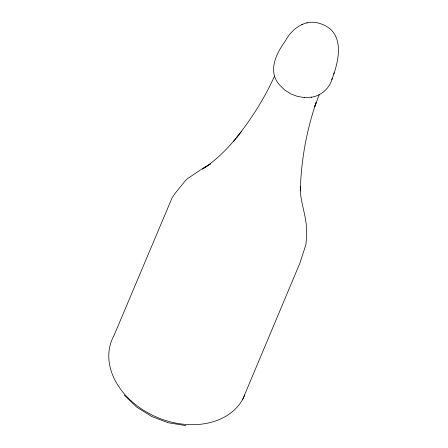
<?xml version="1.0" encoding="UTF-8"?>
<svg xmlns="http://www.w3.org/2000/svg" width="448" height="448" viewBox="0 0 448 448"><rect width="100%" height="100%" fill="white"/><g stroke="black" fill="none" stroke-linecap="round" stroke-linejoin="round"><path stroke-width="0.67" d="M331.822 79.598C339.265 60.318 345.985 31.013 319.133 23.268L319.054 23.251C304.842 18.978 291.743 28.89 285.376 40.914C276.259 53.502 267.176 71.389 279.742 85.17L284.9 90.194L290.886 93.94L297.444 96.421L304.461 97.58L311.562 97.188C321.507 95.715 329.857 88.043 332.265 78.338M333.76 74.01L334.191 72.761M319.306 94.422L314.625 106.882L316.221 102.278C306.466 130.743 301.062 160.737 300.311 190.814L300.294 186.917M242.698 399.347L299.88 263.194L305.878 244.726L306.387 239.484L306.314 225.322C305.144 212.324 299.858 199.836 300.345 186.547M274.607 75.981C264.701 97.938 251.698 118.412 236.813 137.323M233.47 141.478L241.254 131.802M238.095 135.727C227.886 148.406 216.317 160.166 202.591 169.036L208.309 165.334M209.457 164.595L210.599 163.856M210.106 164.147L203.134 168.146L187.342 178.78L184.974 181.154L175.022 193.474L172.06 197.91L113.971 335.602A71.926 54.202 22.8 0 0 154.795 416.332A71.926 54.202 22.8 0 0 244.748 395.097M301.84 24.506L302.366 24.343M306.897 22.966L307.311 22.837M304.461 97.58L304.752 97.558M311.114 97.216L311.562 97.188M185.847 425.6L168.202 422.75L151.715 416.522L136.914 407.254M124.186 395.063L136.534 406.974"/></g></svg>
